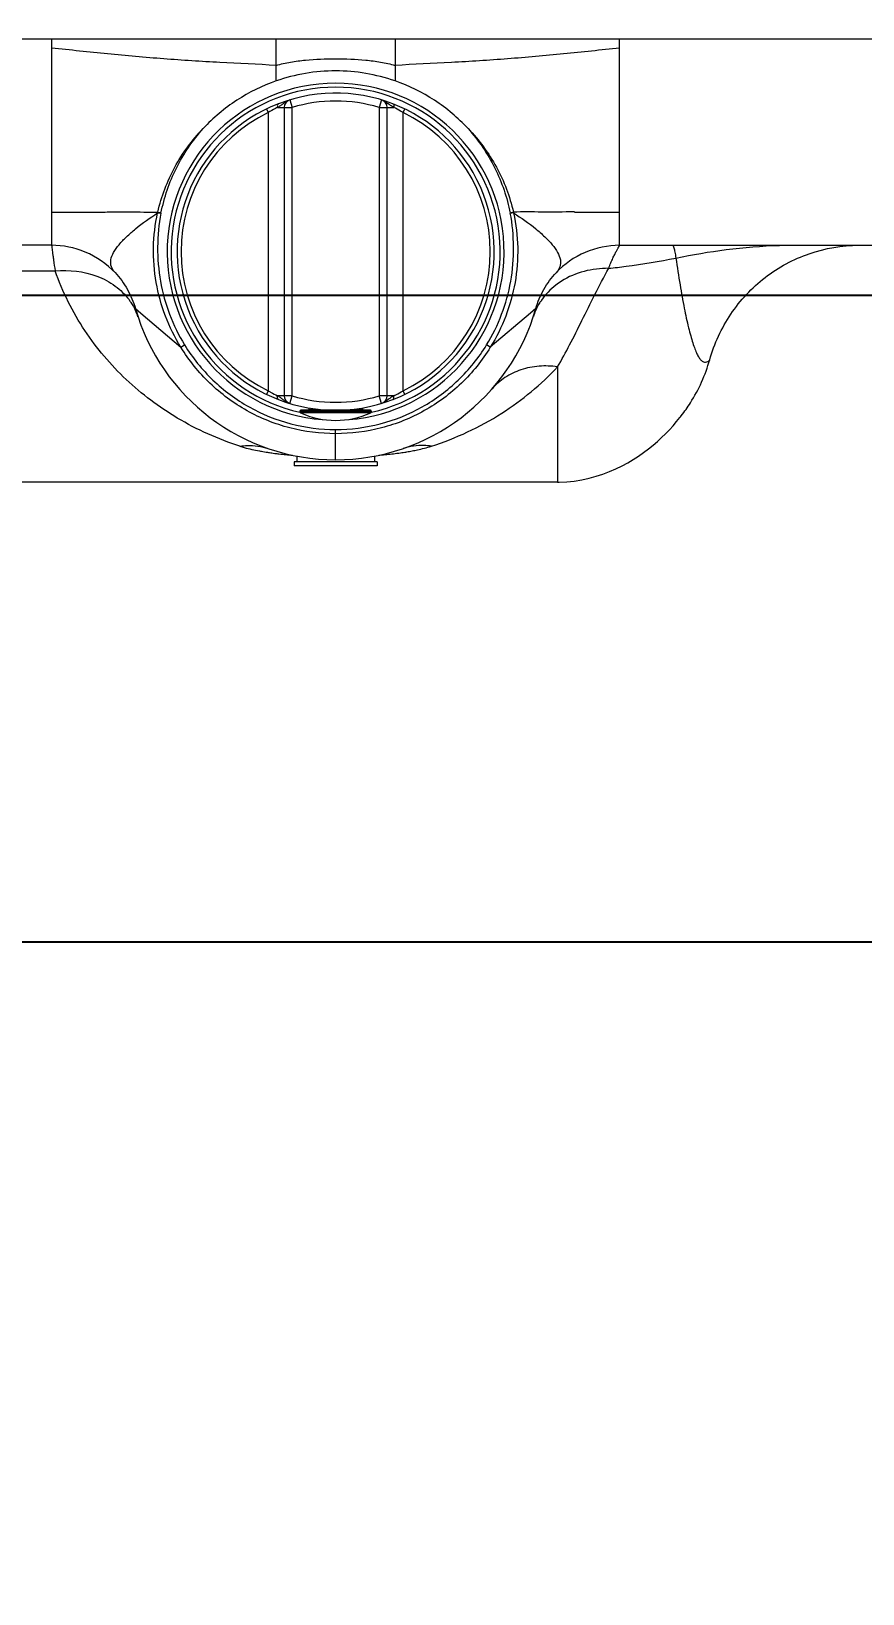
# Model space of a CAD drawing. Header units: millimetres. Extents: x 8883 to 11259, y -10160 to -6800.
# Drawn here: x 9770.2 to 9875.1, y -9276.2 to -9079.1 of the extents above; entities that cross this region are included whole.
import ezdxf

# ---------------------------------------------------------------- set-up
doc = ezdxf.new("R2010")
doc.units = ezdxf.units.MM
doc.layers.add('DIM', color=5, linetype='Continuous', lineweight=13)
doc.styles.add('ARIAL', font='arial.ttf')
doc.dimstyles.get("Standard").update_dxf_attribs({"dimtxt": 15, "dimasz": 15, "dimexe": 0.18, "dimexo": 0.0625, "dimgap": 4, "dimtad": 0, "dimdec": 1, "dimdsep": 46, "dimtxsty": 'ARIAL', "dimcen": 0, "dimclrd": 5, "dimclre": 5, "dimclrt": 5, "dimadec": 0, "dimazin": 0, "dimtfac": 1, "dimtdec": 1, "dimtofl": 0, "dimtmove": 0, "dimatfit": 3, "dimfxl": 1, "dimtolj": 1, "dimtzin": 0, "dimarcsym": 0})

# ---------------------------------------------------------------- blocks, each defined once
blk = doc.blocks.new('*D171')
at = {"layer": 'Defpoints', "color": 0, "transparency": 16777216}
for p in [(9448.6, -9080.95), (9908.6, -9080.95), (9908.6, -9194.05)]:
    blk.add_point(p, dxfattribs=at)
at = {"layer": 'DIM', "color": 5, "lineweight": -2, "transparency": 16777216}
for p, q in [((9448.6, -9081.01), (9448.6, -9194.23)), ((9908.6, -9081.01), (9908.6, -9194.23)), ((9466.6, -9194.05), (9596.01, -9194.05)), ((9890.6, -9194.05), (9646.44, -9194.05))]:
    blk.add_line(p, q, dxfattribs=at)
at = {"layer": 'DIM', "color": 5, "transparency": 16777216}
for points in [[(9466.6, -9191.05), (9466.6, -9197.05), (9448.6, -9194.05)], [(9890.6, -9191.05), (9890.6, -9197.05), (9908.6, -9194.05)]]:
    blk.add_solid(points, dxfattribs=at)
at = {"layer": 'DIM', "color": 5, "transparency": 16777216, "insert": (9621.23, -9194.05), "char_height": 18, "attachment_point": 5, "style": 'ARIAL'}
blk.add_mtext('\\A1;460', dxfattribs=at)
blk = doc.blocks.new('*D175')
at = {"layer": 'Defpoints', "color": 0, "transparency": 16777216}
for p in [(9768.1, -9112.45), (9967.72, -9683.13), (9989.19, -9683.13)]:
    blk.add_point(p, dxfattribs=at)
at = {"layer": 'DIM', "color": 5, "lineweight": -2, "transparency": 16777216}
for p, q in [((9768.16, -9112.45), (9989.37, -9112.45)), ((9989.19, -9130.45), (9989.19, -9335.24)), ((9989.19, -9665.13), (9989.19, -9460.33)), ((9967.78, -9683.13), (9989.37, -9683.13))]:
    blk.add_line(p, q, dxfattribs=at)
at = {"layer": 'DIM', "color": 5, "transparency": 16777216}
for points in [[(9986.19, -9130.45), (9992.19, -9130.45), (9989.19, -9112.45)], [(9986.19, -9665.13), (9992.19, -9665.13), (9989.19, -9683.13)]]:
    blk.add_solid(points, dxfattribs=at)
at = {"layer": 'DIM', "color": 5, "transparency": 16777216, "insert": (9989.19, -9397.79), "char_height": 18, "attachment_point": 5, "rotation": 90, "style": 'ARIAL'}
blk.add_mtext('\\A1;{\\fGulim|b0|i0|c129|p50;900~1100}', dxfattribs=at)
blk = doc.blocks.new('*D185')
at = {"layer": 'Defpoints', "color": 0, "transparency": 16777216}
for p in [(9678.6, -7626.15), (9989.37, -9683.13), (10114.89, -9683.13)]:
    blk.add_point(p, dxfattribs=at)
at = {"layer": 'DIM', "color": 5, "lineweight": -2, "transparency": 16777216}
for p, q in [((9678.66, -7626.15), (10115.07, -7626.15)), ((10114.89, -7644.15), (10114.89, -8614.51)), ((10114.89, -9665.13), (10114.89, -8694.76)), ((9989.43, -9683.13), (10115.07, -9683.13))]:
    blk.add_line(p, q, dxfattribs=at)
at = {"layer": 'DIM', "color": 5, "transparency": 16777216}
for points in [[(10111.89, -7644.15), (10117.89, -7644.15), (10114.89, -7626.15)], [(10111.89, -9665.13), (10117.89, -9665.13), (10114.89, -9683.13)]]:
    blk.add_solid(points, dxfattribs=at)
at = {"layer": 'DIM', "color": 5, "transparency": 16777216, "insert": (10114.89, -8654.64), "char_height": 18, "attachment_point": 5, "rotation": 90, "style": 'ARIAL'}
blk.add_mtext('\\A1;(2280)', dxfattribs=at)

msp = doc.modelspace()

# ---------------------------------------------------------------- linework, layer by layer
at = {"linetype": 'Continuous', "lineweight": 18}
for p, q in [((9908.6, -9080.15), (9448.6, -9080.15)), ((9903.98, -9080.15), (9453.22, -9080.15)), ((9772.77, -9080.15), (9772.77, -9081.26)), ((9801.1, -9083.46), (9801.1, -9080.15)), ((9816.1, -9080.15), (9816.1, -9083.46)), ((9844.42, -9081.26), (9844.42, -9080.15)), ((9772.77, -9081.26), (9772.77, -9106.15)), ((9844.42, -9106.15), (9844.42, -9081.26)), ((9801.1, -9085.41), (9801.1, -9083.46)), ((9816.1, -9083.46), (9816.1, -9085.41)), ((9801.38, -9088.29), (9801.39, -9088.29)), ((9802.81, -9087.8), (9803.1, -9088.76)), ((9814.39, -9087.8), (9814.1, -9088.76)), ((9799.88, -9088.95), (9800.1, -9089.4)), ((9800.1, -9089.4), (9800.1, -9124.5)), ((9801.27, -9088.76), (9803.1, -9088.76)), ((9802.1, -9088.76), (9802.1, -9125.13)), ((9803.1, -9125.13), (9803.1, -9088.76)), ((9814.1, -9088.76), (9815.92, -9088.76)), ((9814.1, -9088.76), (9814.1, -9125.13)), ((9815.1, -9125.13), (9815.1, -9088.76)), ((9817.1, -9089.4), (9817.31, -9088.95)), ((9817.1, -9124.5), (9817.1, -9089.4)), ((9786.15, -9102.07), (9786.56, -9102.09)), ((9786.18, -9101.95), (9786.57, -9102.03)), ((9831.02, -9101.95), (9830.63, -9102.09)), ((9831.04, -9102.07), (9830.64, -9102.14)), ((9772.77, -9106.15), (9449.4, -9106.15)), ((9844.42, -9106.15), (9907.8, -9106.15)), ((9844.42, -9106.15), (9844.42, -9106.15)), ((9753.15, -9109.38), (9773.22, -9109.38)), ((9783.35, -9114.13), (9784.04, -9114.72)), ((9784.04, -9114.72), (9789.08, -9119.01)), ((9833.18, -9114.69), (9828.11, -9119.01)), ((9833.84, -9114.13), (9833.18, -9114.69)), ((9789.08, -9119.01), (9789.55, -9118.72)), ((9828.11, -9119.01), (9827.64, -9118.72)), ((9836.6, -9121.49), (9836.6, -9136.01)), ((9800.1, -9124.5), (9799.88, -9124.95)), ((9803.1, -9125.13), (9801.27, -9125.13)), ((9802.81, -9126.09), (9803.1, -9125.13)), ((9815.92, -9125.13), (9814.1, -9125.13)), ((9814.39, -9126.09), (9814.1, -9125.13)), ((9815.81, -9125.6), (9815.8, -9125.6)), ((9817.31, -9124.95), (9817.1, -9124.5)), ((9813.1, -9127.05), (9804.1, -9127.05)), ((9804.1, -9127.05), (9804.1, -9127.18)), ((9813.1, -9127.18), (9804.1, -9127.18)), ((9813.04, -9127.27), (9804.15, -9127.27)), ((9813, -9126.95), (9804.2, -9126.95)), ((9805.2, -9126.65), (9805.2, -9126.85)), ((9805.2, -9126.85), (9806.61, -9126.85)), ((9810.59, -9126.85), (9812, -9126.85)), ((9812, -9126.65), (9812, -9126.85)), ((9813.1, -9127.05), (9813.1, -9127.18)), ((9852.09, -9127.8), (9852.2, -9127.65)), ((9808.6, -9129.91), (9808.6, -9129.38)), ((9808.6, -9133.2), (9808.6, -9129.91)), ((9800.09, -9131.78), (9800.09, -9131.78)), ((9813.85, -9133.45), (9803.35, -9133.45)), ((9803.35, -9133.45), (9803.35, -9133.95)), ((9803.7, -9132.72), (9803.7, -9133.45)), ((9813.5, -9132.72), (9813.5, -9133.45)), ((9813.85, -9133.45), (9813.85, -9133.95)), ((9817.1, -9131.78), (9817.1, -9131.78)), ((9813.85, -9133.95), (9803.35, -9133.95)), ((9836.59, -9136.01), (9758.15, -9136.01))]:
    msp.add_line(p, q, dxfattribs=at)
for points in [[(9801.1, -9080.68), (9801.1, -9080.48), (9801.1, -9080.33), (9801.1, -9080.23), (9801.1, -9080.16), (9801.1, -9080.15)], [(9816.1, -9080.15), (9816.09, -9080.16), (9816.09, -9080.23), (9816.1, -9080.33), (9816.1, -9080.48), (9816.1, -9080.68), (9816.1, -9080.93), (9816.1, -9081.23), (9816.1, -9081.58)], [(9801.1, -9081.58), (9801.1, -9081.23), (9801.1, -9080.93)], [(9801.1, -9083.46), (9801.1, -9082.92), (9801.1, -9082.43), (9801.1, -9081.98)], [(9816.1, -9081.98), (9816.1, -9082.43), (9816.1, -9082.92), (9816.1, -9083.46)], [(9836.59, -9136.01), (9836.79, -9136.01), (9837.75, -9135.97), (9838.7, -9135.88), (9839.64, -9135.73), (9840.56, -9135.53), (9841.45, -9135.29), (9842.32, -9135.01), (9843.15, -9134.69), (9843.95, -9134.34), (9844.72, -9133.97), (9845.45, -9133.58), (9846.14, -9133.16), (9846.81, -9132.74), (9847.44, -9132.29), (9848.05, -9131.84), (9848.63, -9131.37), (9849.18, -9130.89), (9849.71, -9130.41), (9850.22, -9129.91), (9850.7, -9129.41), (9851.17, -9128.9), (9851.61, -9128.39), (9852.02, -9127.88), (9852.09, -9127.8)]]:
    msp.add_lwpolyline(points, dxfattribs=at)
for centre, radius, start, end in [((9808.6, -9106.95), 21.25, 274.4727, 265.5425), ((9808.6, -9106.95), 20.75, 282.5371, 257.4618), ((9808.6, -9106.95), 20, 291.1494, 111.117), ((9803.1, -9088.76), 1, 106.8264, 180), ((9808.6, -9106.95), 19, 73.1736, 106.8264), ((9814.1, -9088.76), 1, 0, 73.1736), ((9808.6, -9106.95), 20, 111.1494, 291.117), ((9808.6, -9106.95), 19.5, 115.8424, 244.1576), ((9808.6, -9106.95), 19.5, 295.8424, 64.1576), ((9791.41, -9103.11), 5.36, 167.4689, 168.8462), ((9825.78, -9103.11), 5.36, 11.1538, 12.5314), ((9808.6, -9106.95), 26.25, 195.8936, 344.1078), ((9776.57, -9117.5), 7.47, 18.2561, 24.4519), ((9841.01, -9117.57), 7.86, 156.2536, 161.8439), ((9803.1, -9125.13), 1, 180, 253.1736), ((9808.6, -9106.95), 19, 253.1736, 286.8264), ((9814.1, -9125.13), 1, 286.8264, 0), ((9804.2, -9127.05), 0.1, 90, 180), ((9804.2, -9127.18), 0.1, 180, 245.2883), ((9808.6, -9117.62), 10.62, 245.2883, 294.7117), ((9805.1, -9126.85), 0.1, 270, 0), ((9812.1, -9126.85), 0.1, 180, 270), ((9813, -9127.05), 0.1, 0, 90), ((9813, -9127.18), 0.1, 294.7117, 0)]:
    msp.add_arc(centre, radius, start, end, dxfattribs=at)
for points, knots in [([(9801.1, -9083.46), (9798.73, -9083.32), (9795.18, -9083.16), (9790.46, -9082.89), (9785.73, -9082.55), (9779.83, -9082.02), (9775.12, -9081.52), (9772.77, -9081.26)], [0, 0, 0, 0, 0.250009, 0.374977, 0.499961, 0.749976, 1, 1, 1, 1]), ([(9844.42, -9081.26), (9842.07, -9081.52), (9837.36, -9082.02), (9831.46, -9082.55), (9826.74, -9082.89), (9822.01, -9083.16), (9818.46, -9083.32), (9816.1, -9083.46)], [0, 0, 0, 0, 0.250024, 0.500038, 0.625023, 0.749991, 1, 1, 1, 1]), ([(9801.1, -9083.46), (9801.69, -9083.27), (9802.92, -9083), (9805.43, -9082.69), (9808.6, -9082.57), (9811.76, -9082.69), (9814.27, -9083), (9815.5, -9083.27), (9816.1, -9083.46)], [0, 0, 0, 0, 0.12402, 0.248866, 0.5, 0.751134, 0.87598, 1, 1, 1, 1]), ([(9801.1, -9085.41), (9799.35, -9086.02), (9796, -9087.67), (9793.15, -9090.07), (9791.9, -9091.42)], [0, 0, 0, 0, 0.499999, 1, 1, 1, 1]), ([(9825.3, -9091.42), (9824.04, -9090.07), (9821.19, -9087.67), (9817.84, -9086.02), (9816.1, -9085.41)], [0, 0, 0, 0, 0.500001, 1, 1, 1, 1]), ([(9801.27, -9088.76), (9801.41, -9088.68), (9801.61, -9088.56), (9801.86, -9088.38), (9802.09, -9088.2), (9802.39, -9087.97), (9802.66, -9087.85), (9802.81, -9087.8)], [0, 0, 0, 0, 0.266474, 0.389196, 0.509031, 0.750909, 1, 1, 1, 1]), ([(9815.92, -9088.76), (9815.85, -9088.72), (9815.71, -9088.63), (9815.52, -9088.51), (9815.33, -9088.38), (9815.16, -9088.24), (9814.98, -9088.1), (9814.73, -9087.94), (9814.53, -9087.84), (9814.39, -9087.8)], [0, 0, 0, 0, 0.137537, 0.266458, 0.389103, 0.510713, 0.63235, 0.753387, 1, 1, 1, 1]), ([(9801.27, -9088.76), (9801.18, -9088.8), (9800.78, -9089), (9800.39, -9089.22), (9800.1, -9089.4)], [0, 0, 0, 0, 0.229795, 1, 1, 1, 1]), ([(9801.35, -9088.31), (9801.33, -9088.32), (9801.28, -9088.38), (9801.24, -9088.49), (9801.24, -9088.62), (9801.26, -9088.71), (9801.27, -9088.76)], [0, 0, 0, 0, 0.18959, 0.42664, 0.705964, 1, 1, 1, 1]), ([(9815.81, -9088.29), (9815.84, -9088.3), (9815.9, -9088.35), (9815.95, -9088.47), (9815.95, -9088.61), (9815.94, -9088.71), (9815.92, -9088.76)], [0, 0, 0, 0, 0.188561, 0.424391, 0.705652, 1, 1, 1, 1]), ([(9817.1, -9089.4), (9817, -9089.33), (9816.61, -9089.11), (9816.22, -9088.9), (9815.92, -9088.76)], [0, 0, 0, 0, 0.264508, 1, 1, 1, 1]), ([(9786.18, -9101.95), (9786.62, -9099.98), (9788.07, -9096.16), (9790.49, -9092.87), (9791.89, -9091.42)], [0, 0, 0, 0, 0.499951, 1, 1, 1, 1]), ([(9786.56, -9102.08), (9786.78, -9101.1), (9787.29, -9099.15), (9788.46, -9096.37), (9789.99, -9093.76), (9791.22, -9092.17), (9791.9, -9091.42)], [0, 0, 0, 0, 0.250054, 0.499949, 0.75009, 1, 1, 1, 1]), ([(9825.3, -9091.42), (9826, -9092.15), (9827.31, -9093.7), (9828.93, -9096.26), (9830.21, -9099.02), (9830.79, -9100.96), (9831.02, -9101.95)], [0, 0, 0, 0, 0.25004, 0.500037, 0.750007, 1, 1, 1, 1]), ([(9825.3, -9091.42), (9825.97, -9092.17), (9827.2, -9093.77), (9828.73, -9096.37), (9829.9, -9099.15), (9830.42, -9101.1), (9830.63, -9102.08)], [0, 0, 0, 0, 0.249905, 0.500054, 0.749942, 1, 1, 1, 1]), ([(9774.32, -9101.95), (9775.36, -9101.95), (9776.74, -9101.95), (9778.12, -9101.95), (9778.46, -9101.95)], [0, 0, 0, 0, 0.751248, 1, 1, 1, 1]), ([(9778.46, -9101.95), (9779.17, -9101.95), (9780.56, -9101.94), (9783.13, -9101.94), (9784.99, -9101.95), (9786.18, -9101.95)], [0, 0, 0, 0, 0.277187, 0.539221, 1, 1, 1, 1]), ([(9780.77, -9109.59), (9780.57, -9109.38), (9780.24, -9108.87), (9780.19, -9107.93), (9780.59, -9106.97), (9781.3, -9106.01), (9782.25, -9105.02), (9783.83, -9103.63), (9785.19, -9102.68), (9786.15, -9102.07)], [0, 0, 0, 0, 0.085611, 0.169383, 0.266513, 0.383214, 0.517785, 0.66682, 1, 1, 1, 1]), ([(9789.08, -9119.01), (9787.54, -9116.53), (9785.41, -9110.93), (9785.51, -9104.92), (9786.15, -9102.07)], [0, 0, 0, 0, 0.500076, 1, 1, 1, 1]), ([(9786.56, -9102.08), (9786.04, -9104.9), (9785.96, -9110.77), (9788.05, -9116.28), (9789.55, -9118.72)], [0, 0, 0, 0, 0.500338, 1, 1, 1, 1]), ([(9827.64, -9118.72), (9829.14, -9116.28), (9831.23, -9110.77), (9831.15, -9104.9), (9830.63, -9102.08)], [0, 0, 0, 0, 0.499662, 1, 1, 1, 1]), ([(9831.04, -9102.07), (9831.68, -9104.92), (9831.78, -9110.93), (9829.65, -9116.53), (9828.11, -9119.01)], [0, 0, 0, 0, 0.49992, 1, 1, 1, 1]), ([(9838.73, -9101.94), (9837.34, -9101.95), (9834.77, -9101.95), (9832.2, -9101.94), (9831.02, -9101.95)], [0, 0, 0, 0, 0.539167, 1, 1, 1, 1]), ([(9831.04, -9102.07), (9832, -9102.68), (9833.37, -9103.62), (9834.95, -9105.02), (9835.9, -9106.01), (9836.6, -9106.97), (9837, -9107.93), (9836.96, -9108.88), (9836.62, -9109.38), (9836.42, -9109.6)], [0, 0, 0, 0, 0.333455, 0.482588, 0.617135, 0.733877, 0.830886, 0.914358, 1, 1, 1, 1]), ([(9838.73, -9101.95), (9839.08, -9101.95), (9840.45, -9101.95), (9841.83, -9101.95), (9842.87, -9101.95)], [0, 0, 0, 0, 0.248691, 1, 1, 1, 1]), ([(9780.77, -9109.59), (9779.72, -9108.49), (9777.21, -9106.74), (9774.22, -9106.15), (9772.77, -9106.15)], [0, 0, 0, 0, 0.512112, 1, 1, 1, 1]), ([(9772.77, -9106.15), (9772.77, -9106.15), (9772.77, -9106.17), (9772.78, -9106.21), (9772.79, -9106.27), (9772.8, -9106.41), (9772.83, -9106.65), (9772.88, -9107.01), (9772.94, -9107.47), (9773.05, -9108.27), (9773.15, -9108.92), (9773.22, -9109.38)], [0, 0, 0, 0, 0.004029, 0.016094, 0.036165, 0.064212, 0.144107, 0.255391, 0.397468, 0.56969, 1, 1, 1, 1]), ([(9844.42, -9106.15), (9842.94, -9106.15), (9839.94, -9106.76), (9837.44, -9108.52), (9836.42, -9109.6)], [0, 0, 0, 0, 0.500126, 1, 1, 1, 1]), ([(9844.42, -9106.15), (9842.94, -9106.15), (9839.94, -9106.76), (9837.44, -9108.52), (9836.42, -9109.6)], [0, 0, 0, 0, 0.500038, 1, 1, 1, 1]), ([(9843.04, -9109.05), (9843.12, -9108.83), (9843.29, -9108.4), (9843.55, -9107.81), (9843.79, -9107.32), (9843.99, -9106.91), (9844.15, -9106.63), (9844.25, -9106.45), (9844.31, -9106.35), (9844.36, -9106.27), (9844.39, -9106.21), (9844.41, -9106.17), (9844.43, -9106.15), (9844.42, -9106.15)], [0, 0, 0, 0, 0.22625, 0.425176, 0.595993, 0.737588, 0.8491, 0.893471, 0.930263, 0.959479, 0.981001, 0.994552, 1, 1, 1, 1]), ([(9843.04, -9109.05), (9843.77, -9108.98), (9846.61, -9108.65), (9849.43, -9108.16), (9851.51, -9107.75)], [0, 0, 0, 0, 0.257452, 1, 1, 1, 1]), ([(9851.06, -9106.15), (9851.1, -9106.15), (9851.2, -9106.27), (9851.23, -9106.38), (9851.26, -9106.47)], [0, 0, 0, 0, 0.330956, 1, 1, 1, 1]), ([(9851.26, -9106.47), (9851.31, -9106.64), (9851.4, -9107.07), (9851.47, -9107.49), (9851.51, -9107.75)], [0, 0, 0, 0, 0.416136, 1, 1, 1, 1]), ([(9851.51, -9107.75), (9853.61, -9107.33), (9857.95, -9106.57), (9862.34, -9106.22), (9864.6, -9106.16)], [0, 0, 0, 0, 0.487365, 1, 1, 1, 1]), ([(9851.51, -9107.75), (9851.68, -9108.88), (9852.01, -9111), (9852.53, -9113.93), (9852.99, -9116.08), (9853.37, -9117.53), (9853.63, -9118.43), (9853.89, -9119.19), (9854.15, -9119.81), (9854.41, -9120.29), (9854.68, -9120.64), (9854.95, -9120.86), (9855.37, -9120.95), (9855.64, -9120.74), (9855.78, -9120.59)], [0, 0, 0, 0, 0.235321, 0.440404, 0.612325, 0.685241, 0.749217, 0.804142, 0.850111, 0.887414, 0.916648, 0.939132, 0.95774, 1, 1, 1, 1]), ([(9855.78, -9120.59), (9856.35, -9118.55), (9858.17, -9114.65), (9862.55, -9109.92), (9868.23, -9106.88), (9872.47, -9106.15), (9874.58, -9106.15)], [0, 0, 0, 0, 0.250237, 0.500201, 0.75018, 1, 1, 1, 1]), ([(9773.22, -9109.38), (9774.98, -9109.21), (9777.74, -9109.51), (9780.82, -9111.15), (9782.05, -9112.35), (9782.54, -9113)], [0, 0, 0, 0, 0.512202, 0.763811, 1, 1, 1, 1]), ([(9796.52, -9131.49), (9793.77, -9130.61), (9788.64, -9128.3), (9781.97, -9123.3), (9776.64, -9117), (9774.15, -9112.03), (9773.22, -9109.38)], [0, 0, 0, 0, 0.260832, 0.503658, 0.746813, 1, 1, 1, 1]), ([(9780.77, -9109.59), (9781.37, -9110.23), (9782.42, -9111.66), (9783.11, -9113.29), (9783.35, -9114.13)], [0, 0, 0, 0, 0.500003, 1, 1, 1, 1]), ([(9833.84, -9114.13), (9834.08, -9113.29), (9834.77, -9111.66), (9835.82, -9110.23), (9836.42, -9109.6)], [0, 0, 0, 0, 0.499863, 1, 1, 1, 1]), ([(9836.6, -9121.48), (9837.11, -9120.56), (9838.17, -9118.63), (9839.71, -9115.58), (9841.28, -9112.33), (9842.43, -9110.15), (9843.04, -9109.05)], [0, 0, 0, 0, 0.226457, 0.472277, 0.731999, 1, 1, 1, 1]), ([(9843.04, -9109.05), (9842, -9109.05), (9839.91, -9109.29), (9837.97, -9110.11), (9837.09, -9110.66)], [0, 0, 0, 0, 0.49971, 1, 1, 1, 1]), ([(9837.09, -9110.66), (9836.84, -9110.82), (9835.89, -9111.49), (9835.06, -9112.35), (9834.57, -9113.05)], [0, 0, 0, 0, 0.258033, 1, 1, 1, 1]), ([(9782.54, -9113), (9782.62, -9113.12), (9782.94, -9113.56), (9783.2, -9114.04), (9783.37, -9114.41)], [0, 0, 0, 0, 0.255437, 1, 1, 1, 1]), ([(9834.57, -9113.05), (9834.5, -9113.16), (9834.21, -9113.59), (9833.97, -9114.05), (9833.82, -9114.4)], [0, 0, 0, 0, 0.254473, 1, 1, 1, 1]), ([(9808.6, -9129.91), (9806.66, -9129.91), (9802.76, -9129.42), (9797.3, -9127.23), (9792.57, -9123.72), (9790.1, -9120.66), (9789.08, -9119.01)], [0, 0, 0, 0, 0.249969, 0.499932, 0.749947, 1, 1, 1, 1]), ([(9789.55, -9118.72), (9790.55, -9120.33), (9792.95, -9123.32), (9797.56, -9126.75), (9802.89, -9128.89), (9806.7, -9129.38), (9808.6, -9129.38)], [0, 0, 0, 0, 0.249963, 0.499954, 0.749982, 1, 1, 1, 1]), ([(9808.6, -9129.38), (9810.49, -9129.38), (9814.3, -9128.89), (9819.63, -9126.75), (9824.24, -9123.32), (9826.64, -9120.33), (9827.64, -9118.72)], [0, 0, 0, 0, 0.250012, 0.500047, 0.750045, 1, 1, 1, 1]), ([(9828.11, -9119.01), (9827.1, -9120.67), (9824.63, -9123.72), (9819.9, -9127.22), (9814.44, -9129.42), (9810.54, -9129.91), (9808.6, -9129.91)], [0, 0, 0, 0, 0.250003, 0.49999, 0.749994, 1, 1, 1, 1]), ([(9820.67, -9131.49), (9823.78, -9130.49), (9829.58, -9127.79), (9834.51, -9123.71), (9836.6, -9121.49)], [0, 0, 0, 0, 0.516945, 1, 1, 1, 1]), ([(9836.6, -9121.48), (9835.82, -9121.37), (9834.25, -9121.31), (9831.97, -9121.75), (9829.92, -9122.74), (9828.8, -9123.72), (9828.33, -9124.26)], [0, 0, 0, 0, 0.258252, 0.514363, 0.762633, 1, 1, 1, 1]), ([(9852.2, -9127.65), (9852.61, -9127.12), (9854.13, -9124.96), (9855.24, -9122.5), (9855.78, -9120.59)], [0, 0, 0, 0, 0.250579, 1, 1, 1, 1]), ([(9800.1, -9124.5), (9800.2, -9124.56), (9800.58, -9124.78), (9800.97, -9124.99), (9801.27, -9125.13)], [0, 0, 0, 0, 0.264508, 1, 1, 1, 1]), ([(9801.38, -9125.6), (9801.35, -9125.59), (9801.29, -9125.54), (9801.25, -9125.42), (9801.24, -9125.28), (9801.25, -9125.18), (9801.27, -9125.13)], [0, 0, 0, 0, 0.188561, 0.424391, 0.705652, 1, 1, 1, 1]), ([(9801.27, -9125.13), (9801.34, -9125.17), (9801.48, -9125.26), (9801.68, -9125.38), (9801.86, -9125.52), (9802.03, -9125.65), (9802.21, -9125.79), (9802.46, -9125.95), (9802.66, -9126.05), (9802.81, -9126.09)], [0, 0, 0, 0, 0.137537, 0.266458, 0.389103, 0.510713, 0.63235, 0.753387, 1, 1, 1, 1]), ([(9815.92, -9125.13), (9815.78, -9125.21), (9815.58, -9125.34), (9815.33, -9125.52), (9815.1, -9125.69), (9814.8, -9125.92), (9814.53, -9126.05), (9814.39, -9126.09)], [0, 0, 0, 0, 0.266474, 0.389196, 0.509031, 0.750909, 1, 1, 1, 1]), ([(9815.84, -9125.58), (9815.87, -9125.57), (9815.91, -9125.51), (9815.95, -9125.4), (9815.95, -9125.27), (9815.94, -9125.18), (9815.92, -9125.13)], [0, 0, 0, 0, 0.18959, 0.42664, 0.705964, 1, 1, 1, 1]), ([(9815.92, -9125.13), (9816.02, -9125.09), (9816.41, -9124.89), (9816.8, -9124.67), (9817.1, -9124.5)], [0, 0, 0, 0, 0.229795, 1, 1, 1, 1]), ([(9796.52, -9131.49), (9796.84, -9131.44), (9798.03, -9131.32), (9799.25, -9131.49), (9800.09, -9131.78)], [0, 0, 0, 0, 0.26343, 1, 1, 1, 1]), ([(9796.52, -9131.49), (9796.71, -9131.55), (9797.51, -9131.79), (9798.34, -9131.97), (9798.98, -9132.09)], [0, 0, 0, 0, 0.228617, 1, 1, 1, 1]), ([(9820.67, -9131.49), (9820.37, -9131.44), (9819.17, -9131.32), (9817.95, -9131.49), (9817.1, -9131.78)], [0, 0, 0, 0, 0.254737, 1, 1, 1, 1]), ([(9818.24, -9132.08), (9818.47, -9132.04), (9819.28, -9131.88), (9820.09, -9131.67), (9820.67, -9131.49)], [0, 0, 0, 0, 0.270688, 1, 1, 1, 1]), ([(9798.98, -9132.09), (9799.06, -9132.1), (9799.41, -9132.17), (9799.75, -9132.22), (9800.02, -9132.26)], [0, 0, 0, 0, 0.244137, 1, 1, 1, 1]), ([(9800.02, -9132.26), (9800.09, -9132.27), (9800.39, -9132.32), (9800.68, -9132.36), (9800.91, -9132.39)], [0, 0, 0, 0, 0.2459, 1, 1, 1, 1]), ([(9800.91, -9132.39), (9801.09, -9132.41), (9801.84, -9132.5), (9802.59, -9132.58), (9803.16, -9132.62)], [0, 0, 0, 0, 0.242237, 1, 1, 1, 1]), ([(9814.04, -9132.62), (9814.24, -9132.6), (9815, -9132.54), (9815.77, -9132.46), (9816.33, -9132.38)], [0, 0, 0, 0, 0.257642, 1, 1, 1, 1]), ([(9816.33, -9132.38), (9816.42, -9132.37), (9816.74, -9132.33), (9817.07, -9132.28), (9817.32, -9132.24)], [0, 0, 0, 0, 0.254581, 1, 1, 1, 1]), ([(9817.32, -9132.24), (9817.4, -9132.23), (9817.71, -9132.18), (9818.01, -9132.13), (9818.24, -9132.08)], [0, 0, 0, 0, 0.255256, 1, 1, 1, 1])]:
    msp.add_open_spline(points, degree=3, knots=knots, dxfattribs=at)
for points in [[(9816.1, -9085.41), (9813.7, -9084.58), (9808.6, -9083.71), (9803.49, -9084.58), (9801.1, -9085.41)], [(9801.38, -9088.29), (9801.37, -9088.3), (9801.36, -9088.3), (9801.35, -9088.31)], [(9772.77, -9101.95), (9773.29, -9101.95), (9773.8, -9101.95), (9774.32, -9101.95)], [(9842.87, -9101.95), (9843.39, -9101.95), (9843.9, -9101.95), (9844.42, -9101.95)], [(9815.81, -9125.6), (9815.82, -9125.59), (9815.83, -9125.59), (9815.84, -9125.58)]]:
    msp.add_open_spline(points, degree=3, dxfattribs=at)

# ---------------------------------------------------------------- dimensions: what is measured, and where the dimension line sits
at = {"layer": 'DIM', "color": 3}
for base, p1, p2, text, picture, middle in [((10114.89, -9683.13), (9678.6, -7626.15), (9989.37, -9683.13), '(2280)', '*D185', (10114.89, -8654.64)), ((9989.19, -9683.13), (9768.1, -9112.45), (9967.72, -9683.13), '{\\fGulim|b0|i0|c129|p50;900~1100}', '*D175', (9989.19, -9397.79))]:
    dim = msp.add_linear_dim(base=base, p1=p1, p2=p2, angle=90, text=text, dimstyle='Standard', override={"dimtxt": 18, "dimasz": 18, "dimgap": 5}, dxfattribs=at)
    dim.commit()
    dim.dimension.update_dxf_attribs({"geometry": picture, "text_midpoint": middle})
dim = msp.add_linear_dim(base=(9908.6, -9194.05), p1=(9448.6, -9080.95), p2=(9908.6, -9080.95), dimstyle='Standard', override={"dimtxt": 18, "dimasz": 18, "dimgap": 5}, dxfattribs=at)
dim.commit()
dim.dimension.update_dxf_attribs({"geometry": '*D171', "text_midpoint": (9621.23, -9194.05), "dimtype": 160})

doc.saveas('drawing.dxf')
